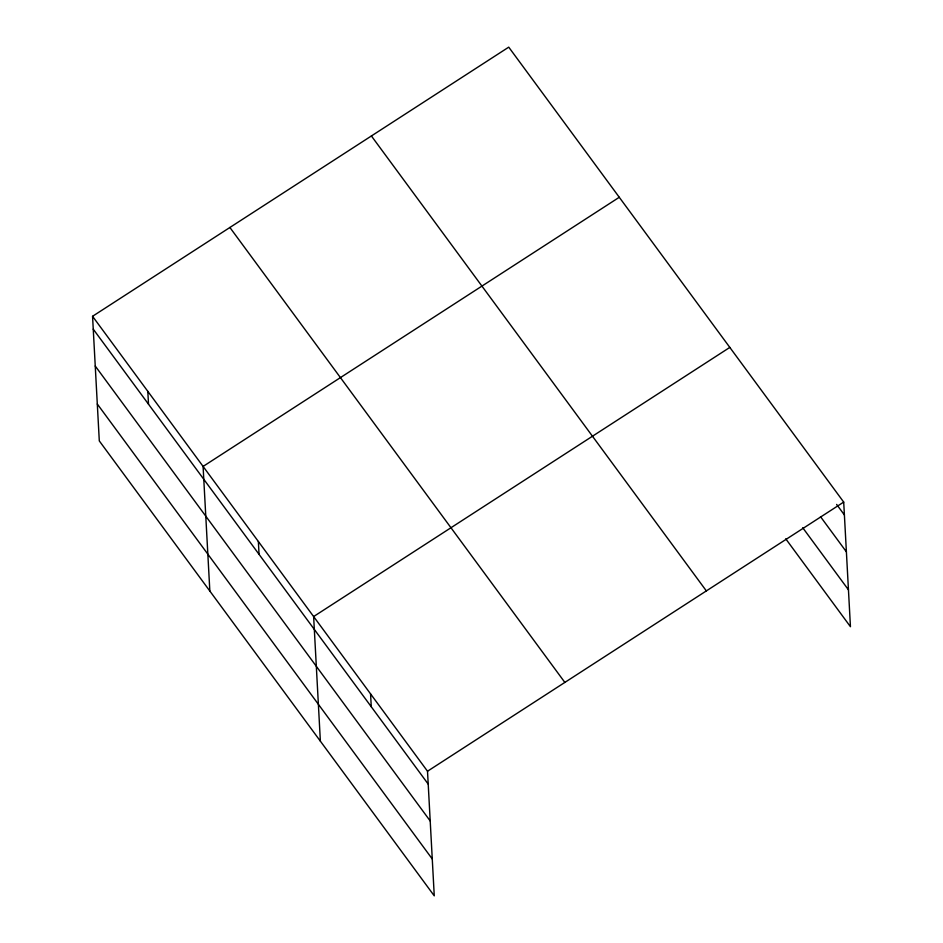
<?xml version="1.0" encoding="UTF-8"?>
<svg xmlns="http://www.w3.org/2000/svg" width="943" height="943" viewBox="0 0 943 943"><rect width="100%" height="100%" fill="white"/><g stroke="black" fill="none" stroke-linecap="round" stroke-linejoin="round"><path stroke-width="1.41" d="M92.555 316.294L427.509 771.233L434.263 895.85L99.298 440.911L92.555 316.294L508.737 47.15L843.702 502.089L850.445 626.706L785.743 538.818M619.28 197.276L203.087 466.431L209.841 591.037M729.811 347.413L313.63 616.557L320.372 741.174M427.509 771.233L843.702 502.089M836.63 504.411L844.398 514.961M820.516 516.681L846.39 551.832M802.729 527.726L848.452 589.823M371.401 135.969L706.354 590.907M229.892 227.475L564.857 682.426M93.251 329.154L428.205 784.105M95.243 366.037L430.208 820.976M97.306 404.028L432.259 858.979M370.564 693.895L371.271 706.767M258.358 541.494L259.054 554.354M147.815 391.357L148.511 404.229"/></g></svg>
